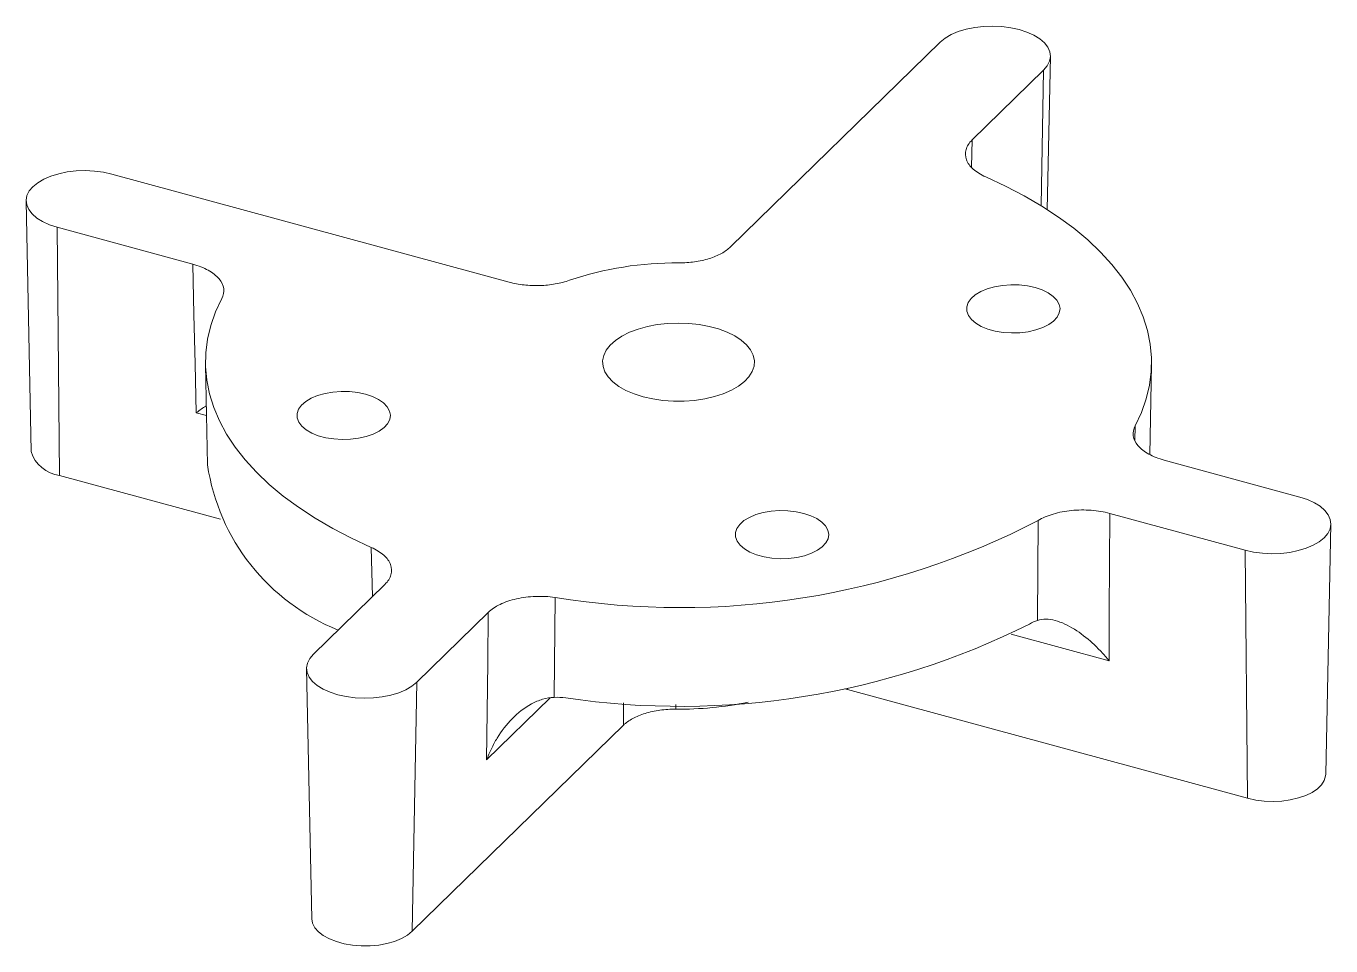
# Paper-space layout '_Trimetric' of a CAD drawing. Header units: millimetres. Extents: x -22.3 to 22.3, y -20 to 11.5.
import ezdxf

# ---------------------------------------------------------------- set-up
doc = ezdxf.new("R2010")
doc.units = ezdxf.units.MM

psp = doc.layouts.new('_Trimetric')

# ---------------------------------------------------------------- linework, layer by layer
at = {"color": 7, "linetype": 'Continuous', "lineweight": 15}
for p, q in [((8.965, 10.957), (1.784, 3.949)), ((12.627, 5.227), (12.734, 10.466)), ((10.055, 7.607), (12.503, 9.996)), ((-5.8, 2.741), (-19.408, 6.439)), ((-22.342, 5.518), (-22.167, -3.053)), ((-21.275, 4.617), (-16.636, 3.357)), ((-21.194, -3.875), (-21.275, 4.617)), ((-16.199, -0.088), (-16.129, -3.516)), ((16.137, -3.162), (16.199, -0.088)), ((21.275, -4.617), (16.636, -3.357)), ((-21.194, -3.875), (-15.682, -5.373)), ((14.769, -5.179), (19.408, -6.439)), ((22.167, -14.11), (22.342, -5.539)), ((19.49, -14.932), (19.408, -6.439)), ((-10.055, -7.607), (-12.503, -9.996)), ((-8.965, -10.957), (-6.517, -8.568)), ((-12.734, -10.488), (-12.559, -19.058)), ((-9.12, -19.487), (-8.965, -10.957)), ((5.787, -11.208), (5.699, -11.188)), ((5.787, -11.208), (19.49, -14.932)), ((-9.12, -19.487), (-1.889, -12.43))]:
    psp.add_line(p, q, dxfattribs=at)
at = {"color": 8, "linetype": 'Continuous', "lineweight": 15}
for p, q in [((12.419, 5.358), (12.503, 9.996)), ((10.055, 7.607), (10.031, 6.678)), ((-16.164, -1.824), (-16.514, -1.729)), ((15.639, -2.177), (15.627, -2.689)), ((-10.483, -8.025), (-10.524, -6.343)), ((14.744, -10.224), (11.388, -9.312)), ((-4.395, -11.495), (-6.57, -13.618)), ((5.787, -11.172), (5.787, -11.208)), ((-1.889, -12.43), (-1.88, -11.669)), ((-0.09, -11.726), (-0.092, -11.881))]:
    psp.add_line(p, q, dxfattribs=at)
at = {"color": 7, "linetype": 'Continuous', "lineweight": 15, "flags": 128}
for points in [[(12.503, 9.996), (12.627, 10.144), (12.705, 10.301), (12.734, 10.462), (12.714, 10.623), (12.645, 10.781), (12.529, 10.931), (12.369, 11.07), (12.168, 11.195), (11.933, 11.301), (11.667, 11.388), (11.379, 11.452), (11.075, 11.492), (10.763, 11.507), (10.449, 11.496), (10.143, 11.461), (9.852, 11.401), (9.582, 11.319), (9.34, 11.215), (9.133, 11.094), (8.965, 10.957)], [(-19.408, 6.439), (-19.696, 6.503), (-20.001, 6.543), (-20.313, 6.558), (-20.626, 6.548), (-20.932, 6.513), (-21.224, 6.453), (-21.494, 6.37), (-21.735, 6.267), (-21.943, 6.146), (-22.11, 6.009), (-22.235, 5.861), (-22.312, 5.704), (-22.341, 5.543), (-22.321, 5.382), (-22.252, 5.224), (-22.136, 5.074), (-21.976, 4.935), (-21.776, 4.811), (-21.54, 4.704), (-21.275, 4.617)], [(10.524, 6.343), (11.202, 6.028), (11.843, 5.693), (12.447, 5.34), (13.012, 4.97), (13.535, 4.585), (14.015, 4.185), (14.451, 3.771), (14.84, 3.346), (15.183, 2.91), (15.477, 2.464), (15.722, 2.011), (15.917, 1.552), (16.062, 1.087), (16.155, 0.62), (16.197, 0.15), (16.188, -0.321), (16.127, -0.79), (16.015, -1.257), (15.852, -1.72), (15.639, -2.177)], [(-16.514, -1.729), (-16.554, -0.054), (-16.594, 1.629), (-16.636, 3.357)], [(12.211, 2.554), (12.452, 2.474), (12.661, 2.373), (12.831, 2.254), (12.958, 2.121), (13.036, 1.979), (13.065, 1.832), (13.041, 1.685), (12.967, 1.542), (12.845, 1.409), (12.678, 1.288), (12.472, 1.185), (12.234, 1.103), (11.971, 1.044), (11.692, 1.01), (11.406, 1.002), (11.121, 1.021), (10.848, 1.065), (10.594, 1.134), (10.368, 1.225), (10.178, 1.336), (10.029, 1.462), (9.926, 1.6), (9.872, 1.745), (9.87, 1.893), (9.919, 2.038), (10.017, 2.177), (10.163, 2.304), (10.35, 2.417), (10.572, 2.51), (10.824, 2.581), (11.096, 2.627), (11.38, 2.648), (11.666, 2.643), (11.947, 2.611), (12.211, 2.554)], [(-10.524, -6.343), (-11.202, -6.028), (-11.843, -5.693), (-12.447, -5.34), (-13.012, -4.97), (-13.535, -4.585), (-14.015, -4.185), (-14.451, -3.771), (-14.84, -3.346), (-15.183, -2.91), (-15.477, -2.464), (-15.722, -2.011), (-15.917, -1.552), (-16.062, -1.087), (-16.155, -0.62), (-16.197, -0.15), (-16.188, 0.321), (-16.127, 0.79), (-16.015, 1.257), (-15.852, 1.72), (-15.639, 2.177)], [(-1.213, -1.184), (-0.882, -1.26), (-0.533, -1.311), (-0.173, -1.336), (0.19, -1.336), (0.549, -1.309), (0.897, -1.257), (1.228, -1.18), (1.535, -1.081), (1.812, -0.96), (2.054, -0.821), (2.256, -0.666), (2.414, -0.498), (2.525, -0.32), (2.587, -0.136), (2.598, 0.051), (2.559, 0.237), (2.47, 0.418), (2.333, 0.591), (2.151, 0.752), (1.927, 0.899), (1.665, 1.029), (1.371, 1.138), (1.05, 1.225), (0.709, 1.288), (0.354, 1.327), (-0.008, 1.339), (-0.37, 1.325), (-0.725, 1.286), (-1.065, 1.222), (-1.385, 1.133), (-1.677, 1.023), (-1.938, 0.893), (-2.16, 0.745), (-2.34, 0.583), (-2.475, 0.41), (-2.562, 0.228), (-2.599, 0.043), (-2.585, -0.144), (-2.521, -0.328), (-2.408, -0.506), (-2.248, -0.673), (-2.044, -0.828), (-1.8, -0.966), (-1.522, -1.086), (-1.213, -1.184)], [(-10.718, -1.097), (-10.477, -1.177), (-10.268, -1.278), (-10.098, -1.397), (-9.971, -1.53), (-9.893, -1.672), (-9.865, -1.819), (-9.888, -1.966), (-9.962, -2.109), (-10.084, -2.242), (-10.251, -2.363), (-10.457, -2.466), (-10.695, -2.548), (-10.958, -2.607), (-11.237, -2.641), (-11.523, -2.649), (-11.808, -2.63), (-12.081, -2.586), (-12.335, -2.517), (-12.561, -2.426), (-12.751, -2.315), (-12.9, -2.189), (-13.003, -2.051), (-13.057, -1.906), (-13.059, -1.758), (-13.01, -1.613), (-12.912, -1.474), (-12.767, -1.347), (-12.58, -1.235), (-12.357, -1.142), (-12.105, -1.07), (-11.833, -1.024), (-11.549, -1.003), (-11.263, -1.008), (-10.983, -1.04), (-10.718, -1.097)], [(19.408, -6.439), (19.696, -6.503), (20.001, -6.543), (20.313, -6.558), (20.626, -6.548), (20.932, -6.513), (21.224, -6.453), (21.494, -6.37), (21.735, -6.267), (21.943, -6.146), (22.11, -6.009), (22.235, -5.861), (22.312, -5.704), (22.341, -5.543), (22.321, -5.382), (22.252, -5.224), (22.136, -5.074), (21.976, -4.935), (21.776, -4.811), (21.54, -4.704), (21.275, -4.617)], [(4.291, -5.176), (4.532, -5.256), (4.741, -5.357), (4.911, -5.476), (5.038, -5.609), (5.116, -5.751), (5.144, -5.898), (5.121, -6.045), (5.047, -6.188), (4.925, -6.322), (4.758, -6.442), (4.552, -6.545), (4.314, -6.627), (4.051, -6.686), (3.772, -6.72), (3.486, -6.728), (3.201, -6.71), (2.928, -6.665), (2.674, -6.596), (2.448, -6.505), (2.258, -6.394), (2.109, -6.268), (2.006, -6.13), (1.952, -5.985), (1.95, -5.837), (1.999, -5.692), (2.097, -5.553), (2.242, -5.426), (2.429, -5.314), (2.652, -5.221), (2.904, -5.15), (3.176, -5.103), (3.46, -5.082), (3.746, -5.087), (4.027, -5.119), (4.291, -5.176)], [(14.769, -5.179), (14.761, -6.892), (14.752, -8.562), (14.744, -10.224)], [(12.295, -8.84), (12.295, -8.806), (12.316, -5.42)], [(-4.227, -8.055), (-4.257, -11.442), (-4.257, -11.476)], [(-6.57, -13.618), (-6.553, -11.955), (-6.535, -10.283), (-6.517, -8.568)], [(-12.503, -9.996), (-12.627, -10.144), (-12.705, -10.301), (-12.734, -10.462), (-12.714, -10.623), (-12.645, -10.781), (-12.529, -10.931), (-12.369, -11.07), (-12.168, -11.195), (-11.933, -11.301), (-11.667, -11.388), (-11.379, -11.452), (-11.075, -11.492), (-10.763, -11.507), (-10.449, -11.496), (-10.143, -11.461), (-9.852, -11.401), (-9.582, -11.319), (-9.34, -11.215), (-9.133, -11.094), (-8.965, -10.957)], [(19.49, -14.932), (19.767, -14.992), (20.06, -15.029), (20.361, -15.04), (20.661, -15.026), (20.952, -14.986), (21.227, -14.922), (21.478, -14.836), (21.698, -14.73), (21.88, -14.606), (22.021, -14.469), (22.116, -14.321), (22.162, -14.168), (22.167, -14.11)], [(-12.559, -19.058), (-12.531, -19.213), (-12.454, -19.363), (-12.33, -19.505), (-12.163, -19.634), (-11.956, -19.747), (-11.716, -19.841), (-11.45, -19.913), (-11.164, -19.962), (-10.866, -19.986), (-10.564, -19.984), (-10.267, -19.957), (-9.983, -19.905), (-9.72, -19.83), (-9.484, -19.733), (-9.282, -19.618), (-9.12, -19.487)]]:
    psp.add_lwpolyline(points, dxfattribs=at)
at = {"color": 7, "linetype": 'Continuous', "lineweight": 15}
for centre, radius, start, end in [((-0.097, -7.979), 11.379, 89.451, 108.6439), ((-21.065, -2.735), 1.147, 196.0887, 263.577), ((-8.968, -2.448), 7.241, 188.4808, 248.1959), ((0.073, 18.204), 26.609, 260.7007, 297.3943), ((0.067, 14.989), 26.774, 261.5663, 296.5287), ((0.029, -0.042), 11.839, 269.4132, 281.4606)]:
    psp.add_arc(centre, radius, start, end, dxfattribs=at)
for points, knots in [([(10.524, 6.343), (10.352, 6.419), (10.208, 6.508), (9.98, 6.71), (9.902, 6.818), (9.817, 7.047), (9.812, 7.163), (9.879, 7.394), (9.949, 7.503), (10.055, 7.607)], [0, 0, 0, 0, 0.25, 0.25, 0.5, 0.5, 0.75, 0.75, 1, 1, 1, 1]), ([(1.784, 3.949), (1.699, 3.865), (1.594, 3.79), (1.345, 3.654), (1.202, 3.595), (0.893, 3.499), (0.723, 3.461), (0.376, 3.412), (0.195, 3.399), (0.012, 3.399)], [0, 0, 0, 0, 0.25, 0.25, 0.5, 0.5, 0.75, 0.75, 1, 1, 1, 1]), ([(-16.636, 3.357), (-16.435, 3.302), (-16.258, 3.232), (-15.949, 3.061), (-15.826, 2.964), (-15.645, 2.75), (-15.592, 2.638), (-15.558, 2.405), (-15.58, 2.29), (-15.639, 2.177)], [0, 0, 0, 0, 0.25, 0.25, 0.5, 0.5, 0.75, 0.75, 1, 1, 1, 1]), ([(-3.735, 2.803), (-3.886, 2.749), (-4.047, 2.708), (-4.389, 2.647), (-4.57, 2.629), (-4.93, 2.618), (-5.114, 2.626), (-5.466, 2.665), (-5.638, 2.697), (-5.8, 2.741)], [0, 0, 0, 0, 0.25, 0.25, 0.5, 0.5, 0.75, 0.75, 1, 1, 1, 1]), ([(-16.514, -1.729), (-16.512, -1.728), (-16.397, -1.647), (-16.274, -1.559), (-16.176, -1.497), (-16.17, -1.493)], [0, 0, 0, 0, 0.014999, 0.939157, 1, 1, 1, 1]), ([(16.636, -3.357), (16.435, -3.302), (16.258, -3.232), (15.949, -3.061), (15.826, -2.964), (15.645, -2.75), (15.592, -2.638), (15.558, -2.405), (15.58, -2.29), (15.639, -2.177)], [0, 0, 0, 0, 0.25, 0.25, 0.5, 0.5, 0.75, 0.75, 1, 1, 1, 1]), ([(12.316, -5.42), (12.463, -5.332), (12.635, -5.258), (13.028, -5.14), (13.237, -5.1), (13.683, -5.056), (13.907, -5.054), (14.356, -5.088), (14.568, -5.124), (14.769, -5.179)], [0, 0, 0, 0, 0.25, 0.25, 0.5, 0.5, 0.75, 0.75, 1, 1, 1, 1]), ([(-10.524, -6.343), (-10.352, -6.419), (-10.208, -6.508), (-9.98, -6.71), (-9.902, -6.818), (-9.817, -7.047), (-9.812, -7.163), (-9.879, -7.394), (-9.949, -7.503), (-10.055, -7.607)], [0, 0, 0, 0, 0.25, 0.25, 0.5, 0.5, 0.75, 0.75, 1, 1, 1, 1]), ([(-6.517, -8.568), (-6.411, -8.465), (-6.275, -8.373), (-5.942, -8.214), (-5.755, -8.151), (-5.339, -8.058), (-5.122, -8.03), (-4.669, -8.013), (-4.446, -8.024), (-4.227, -8.055)], [0, 0, 0, 0, 0.25, 0.25, 0.5, 0.5, 0.75, 0.75, 1, 1, 1, 1]), ([(12.295, -8.84), (12.384, -8.809), (12.481, -8.796), (12.684, -8.8), (12.792, -8.816), (13.117, -8.903), (13.341, -9.009), (13.77, -9.276), (13.981, -9.44), (14.28, -9.714), (14.377, -9.81), (14.565, -10.011), (14.657, -10.116), (14.744, -10.224)], [0, 0, 0, 0, 0.125, 0.125, 0.25, 0.25, 0.5, 0.5, 0.75, 0.75, 0.875, 0.875, 1, 1, 1, 1]), ([(-4.257, -11.476), (-4.391, -11.481), (-4.523, -11.504), (-4.783, -11.581), (-4.912, -11.635), (-5.277, -11.832), (-5.501, -12.009), (-5.891, -12.406), (-6.063, -12.632), (-6.282, -12.988), (-6.348, -13.11), (-6.469, -13.36), (-6.523, -13.489), (-6.57, -13.618)], [0, 0, 0, 0, 0.125, 0.125, 0.25, 0.25, 0.5, 0.5, 0.75, 0.75, 0.875, 0.875, 1, 1, 1, 1]), ([(-0.092, -11.881), (-0.277, -11.879), (-0.458, -11.891), (-0.812, -11.939), (-0.983, -11.977), (-1.297, -12.072), (-1.443, -12.132), (-1.694, -12.268), (-1.803, -12.346), (-1.889, -12.43)], [0, 0, 0, 0, 0.25, 0.25, 0.5, 0.5, 0.75, 0.75, 1, 1, 1, 1])]:
    psp.add_open_spline(points, degree=3, knots=knots, dxfattribs=at)
for points in [[(12.025, -8.966), (12.118, -8.912), (12.207, -8.871), (12.295, -8.84)], [(-4.257, -11.476), (-4.126, -11.472), (-3.994, -11.478), (-3.86, -11.495)]]:
    psp.add_open_spline(points, degree=3, dxfattribs=at)

doc.saveas('drawing.dxf')
